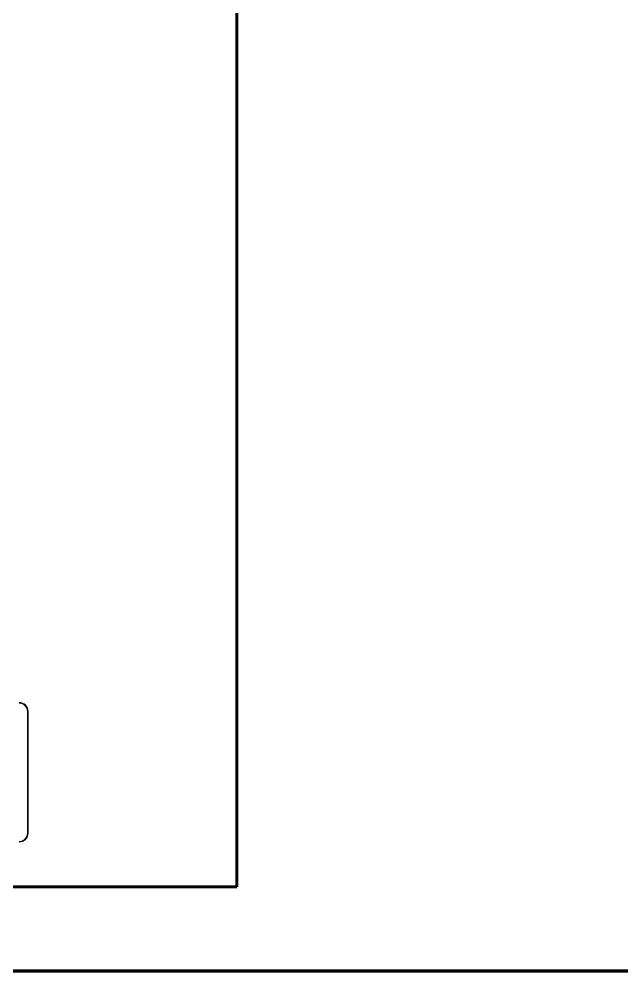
# Model space of a CAD drawing. Header units: millimetres. Extents: x -6000 to 26000, y -6000 to 26000.
# Drawn here: x 127.2 to 217.5, y -2191 to -2048.5 of the extents above; entities that cross this region are included whole.
import ezdxf

# ---------------------------------------------------------------- set-up
doc = ezdxf.new("R2010")
doc.units = ezdxf.units.MM
doc.header["$MEASUREMENT"] = 0
for name, color, linetype, lineweight in [('0_Ном._пера__246', 7, 'Continuous', 100), ('Чертеж и Рисунок_Ном._пера__41', 7, 'Continuous', 60), ('Чертеж и Рисунок_Ном._пера__7', 7, 'Continuous', 15)]:
    doc.layers.add(name, color=color, linetype=linetype, lineweight=lineweight)

msp = doc.modelspace()

# ---------------------------------------------------------------- linework, layer by layer
at = {"layer": '0_Ном._пера__246', "color": 7, "linetype": 'Continuous', "lineweight": 100, "flags": 128}
msp.add_lwpolyline([(415, -2191.02), (415, -1904.02), (20, -1904.02), (20, -2191.02)], close=True, dxfattribs=at)
at = {"layer": 'Чертеж и Рисунок_Ном._пера__41', "color": 7, "linetype": 'Continuous', "lineweight": 60}
for p in [(159.86, -1927.9), (76.36, -2178.44)]:
    msp.add_line(p, (159.86, -2178.44), dxfattribs=at)
at = {"layer": 'Чертеж и Рисунок_Ном._пера__7', "color": 7, "linetype": 'Continuous', "lineweight": 15}
for p, q in [((128.48, -2170.4), (128.48, -2152.17)), ((128.48, -2152.17), (128.55, -2152.17)), ((128.55, -2170.4), (128.55, -2152.17)), ((128.55, -2152.17), (128.58, -2152.17)), ((128.58, -2170.4), (128.58, -2152.17)), ((128.48, -2170.4), (128.55, -2170.4)), ((128.55, -2170.4), (128.58, -2170.4))]:
    msp.add_line(p, q, dxfattribs=at)
at = {"layer": 'Чертеж и Рисунок_Ном._пера__7', "color": 7, "linetype": 'Continuous', "lineweight": 15, "flags": 128}
for points in [[(128.58, -2152.17), (128.55, -2151.9), (128.47, -2151.65), (128.35, -2151.42), (128.18, -2151.21), (127.98, -2151.04), (127.74, -2150.92), (127.49, -2150.84), (127.23, -2150.82)], [(127.23, -2171.75), (127.49, -2171.72), (127.74, -2171.64), (127.98, -2171.52), (128.18, -2171.35), (128.35, -2171.15), (128.47, -2170.91), (128.55, -2170.66), (128.58, -2170.4)]]:
    msp.add_lwpolyline(points, dxfattribs=at)
at = {"layer": 'Чертеж и Рисунок_Ном._пера__7', "color": 7, "linetype": 'Continuous', "lineweight": 15}
for centre, radius, start, end in [((127.23, -2152.17), 1.32, 0, 90), ((127.23, -2152.17), 1.25, 0, 90), ((127.23, -2170.4), 1.25, 270, 0), ((127.23, -2170.4), 1.32, 270, 0)]:
    msp.add_arc(centre, radius, start, end, dxfattribs=at)

doc.saveas('drawing.dxf')
